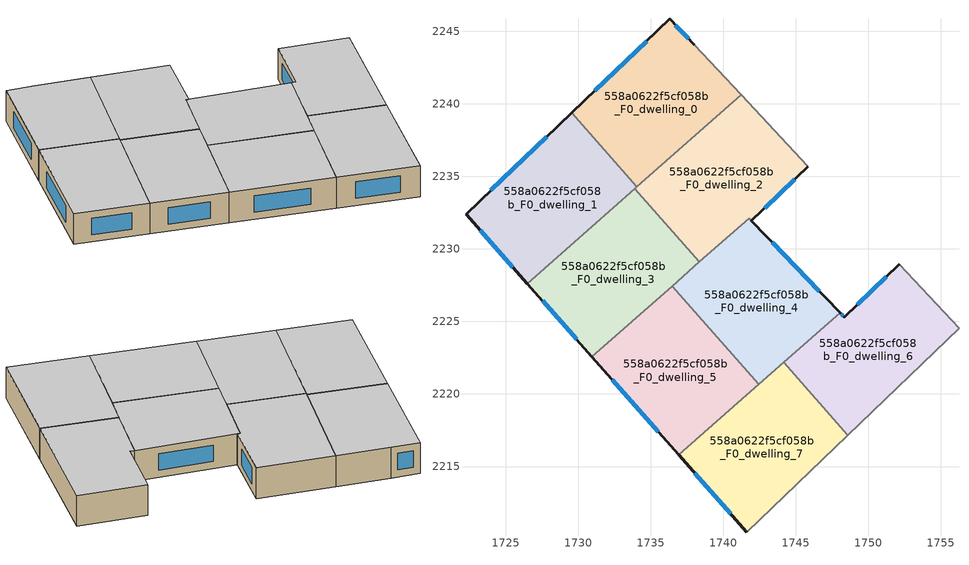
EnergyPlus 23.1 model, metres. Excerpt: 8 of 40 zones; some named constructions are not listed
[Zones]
558a0622f5cf058b_F0_dwelling_0
 floor ground (EU_floor_Construction): 1738.03,2244.08 1741.26,2240.62 1734.06,2234.28 1729.55,2239.38 1736.32,2245.86 z0
 wall outside (EU_wall_Construction): 1738.03,2244.08 1736.32,2245.86 1729.55,2239.38 z0:3
 wall to 558a0622f5cf058b_F0_dwelling_1 (EU_wall_Construction): 1729.55,2239.38 1734.06,2234.28 z0:3
 wall adiabatic (EU_wall_Construction): 1741.26,2240.62 1738.03,2244.08 z0:3
 wall to 558a0622f5cf058b_F0_dwelling_2 (EU_wall_Construction): 1734.06,2234.28 1741.26,2240.62 z0:3
 window (EU_Window_Construction): 1734.73,2244.34 1731.14,2240.91 / 1737.62,2244.5 1736.72,2245.44 z0.7:2.3
 ceiling to 558a0622f5cf058b_F1_dwelling_0 (EU_floor_Construction): 1741.26,2240.62 1738.03,2244.08 1736.32,2245.86 1729.55,2239.38 1734.06,2234.28 z3
558a0622f5cf058b_F0_dwelling_1
 floor ground (EU_floor_Construction): 1729.55,2239.38 1734.06,2234.28 1726.51,2227.62 1722.28,2232.41 z0
 wall outside (EU_wall_Construction): 1729.55,2239.38 1722.28,2232.41 1726.51,2227.62 z0:3
 wall to 558a0622f5cf058b_F0_dwelling_3 (EU_wall_Construction): 1726.51,2227.62 1733.92,2234.15 z0:3
 wall to 558a0622f5cf058b_F0_dwelling_2 (EU_wall_Construction): 1733.92,2234.15 1734.06,2234.28 z0:3
 window (EU_Window_Construction): 1723.27,2231.29 1725.51,2228.74 / 1727.85,2237.75 1723.99,2234.05 z0.7:2.3
 ceiling to 558a0622f5cf058b_F1_dwelling_1 (EU_floor_Construction): 1734.06,2234.28 1729.55,2239.38 1722.28,2232.41 1726.51,2227.62 z3
558a0622f5cf058b_F0_dwelling_2
 floor ground (EU_floor_Construction): 1741.26,2240.62 1745.85,2235.7 1745.86,2235.68 1741.96,2231.95 1741.79,2232.12 1738.37,2229.1 1733.92,2234.15 z0
 wall outside (EU_wall_Construction): 1741.96,2231.95 1745.86,2235.68 z0:3
 wall to 558a0622f5cf058b_F0_dwelling_3 (EU_wall_Construction): 1733.92,2234.15 1738.37,2229.1 z0:3
 wall adiabatic (EU_wall_Construction): 1745.86,2235.68 1745.85,2235.7 1741.26,2240.62 z0:3
 wall to 558a0622f5cf058b_F0_dwelling_4 (EU_wall_Construction): 1738.37,2229.1 1741.79,2232.12 1741.96,2231.95 z0:3
 window (EU_Window_Construction): 1742.88,2232.82 1744.94,2234.81 z0.7:2.3
 ceiling to 558a0622f5cf058b_F1_dwelling_2 (EU_floor_Construction): 1741.96,2231.95 1745.86,2235.68 1745.85,2235.7 1741.26,2240.62 1733.92,2234.15 1738.37,2229.1 1741.79,2232.12 z3
558a0622f5cf058b_F0_dwelling_3
 floor ground (EU_floor_Construction): 1733.92,2234.15 1738.37,2229.1 1730.96,2222.57 1726.51,2227.62 z0
 wall outside (EU_wall_Construction): 1726.51,2227.62 1730.96,2222.57 z0:3
 wall to 558a0622f5cf058b_F0_dwelling_5 (EU_wall_Construction): 1730.96,2222.57 1736.48,2227.44 z0:3
 wall to 558a0622f5cf058b_F0_dwelling_4 (EU_wall_Construction): 1736.48,2227.44 1738.37,2229.1 z0:3
 window (EU_Window_Construction): 1727.55,2226.43 1729.92,2223.76 z0.7:2.3
 ceiling to 558a0622f5cf058b_F1_dwelling_3 (EU_floor_Construction): 1738.37,2229.1 1733.92,2234.15 1726.51,2227.62 1730.96,2222.57 z3
558a0622f5cf058b_F0_dwelling_4
 floor ground (EU_floor_Construction): 1741.96,2231.95 1748.07,2225.61 1742.46,2220.66 1736.48,2227.44 1741.79,2232.12 z0
 wall outside (EU_wall_Construction): 1748.07,2225.61 1741.96,2231.94 z0:3
 wall to 558a0622f5cf058b_F0_dwelling_5 (EU_wall_Construction): 1736.48,2227.44 1742.46,2220.66 z0:3
 wall to 558a0622f5cf058b_F0_dwelling_6 (EU_wall_Construction): 1744.18,2222.18 1748.07,2225.61 z0:3
 wall to 558a0622f5cf058b_F0_dwelling_7 (EU_wall_Construction): 1742.46,2220.66 1744.18,2222.18 z0:3
 window (EU_Window_Construction): 1746.64,2227.1 1743.4,2230.45 z0.7:2.3
 ceiling to 558a0622f5cf058b_F1_dwelling_4 (EU_floor_Construction): 1748.07,2225.61 1741.96,2231.95 1741.79,2232.12 1736.48,2227.44 1742.46,2220.66 z3
558a0622f5cf058b_F0_dwelling_5
 floor ground (EU_floor_Construction): 1736.48,2227.44 1742.46,2220.66 1736.94,2215.8 1730.96,2222.57 z0
 wall outside (EU_wall_Construction): 1730.96,2222.57 1736.94,2215.8 z0:3
 wall to 558a0622f5cf058b_F0_dwelling_7 (EU_wall_Construction): 1736.94,2215.8 1742.46,2220.66 z0:3
 window (EU_Window_Construction): 1732.37,2220.98 1735.54,2217.39 z0.7:2.3
 ceiling to 558a0622f5cf058b_F1_dwelling_5 (EU_floor_Construction): 1742.46,2220.66 1736.48,2227.44 1730.96,2222.57 1736.94,2215.8 z3
558a0622f5cf058b_F0_dwelling_6
 floor ground (EU_floor_Construction): 1752.16,2228.93 1756.27,2224.52 1748.6,2217.16 1744.18,2222.18 1748.07,2225.61 1748.36,2225.3 z0
 wall outside (EU_wall_Construction): 1752.16,2228.93 1748.36,2225.3 1748.07,2225.61 z0:3
 wall to 558a0622f5cf058b_F0_dwelling_7 (EU_wall_Construction): 1744.18,2222.18 1748.6,2217.16 z0:3
 wall adiabatic (EU_wall_Construction): 1748.6,2217.16 1756.27,2224.52 1752.16,2228.93 z0:3
 window (EU_Window_Construction): 1748.3,2225.38 1748.14,2225.54 / 1751.27,2228.08 1749.25,2226.16 z0.7:2.3
 ceiling to 558a0622f5cf058b_F1_dwelling_6 (EU_floor_Construction): 1756.27,2224.52 1752.16,2228.93 1748.36,2225.3 1748.07,2225.61 1744.18,2222.18 1748.6,2217.16 z3
558a0622f5cf058b_F0_dwelling_7
 floor ground (EU_floor_Construction): 1744.18,2222.18 1748.6,2217.16 1741.64,2210.48 1736.94,2215.8 z0
 wall outside (EU_wall_Construction): 1736.94,2215.8 1741.64,2210.48 z0:3
 wall adiabatic (EU_wall_Construction): 1741.64,2210.48 1748.6,2217.16 z0:3
 window (EU_Window_Construction): 1738.04,2214.55 1740.54,2211.73 z0.7:2.3
 ceiling to 558a0622f5cf058b_F1_dwelling_7 (EU_floor_Construction): 1748.6,2217.16 1744.18,2222.18 1736.94,2215.8 1741.64,2210.48 z3
[SCHEDULE:FILE] Column Number=1; Rows to Skip at Top=0; Number of Hours of Data=8760; Column Separator=Comma; Interpolate to Timestep=No; Minutes per Item=60; Adjust Schedule for Daylight Savings=Yes
Name | File
EU_Step8_GainSchedule_558a0622f5cf058b_F2_dwelling_6_f000 | ../../schedules/558a0622f5cf058b/558a0622f5cf058b_F2_dwelling_6_f000_gain.csv
EU_Step8_GainSchedule_558a0622f5cf058b_F2_dwelling_7_f000 | ../../schedules/558a0622f5cf058b/558a0622f5cf058b_F2_dwelling_7_f000_gain.csv
EU_Step8_GainSchedule_558a0622f5cf058b_F3_dwelling_0_f000 | ../../schedules/558a0622f5cf058b/558a0622f5cf058b_F3_dwelling_0_f000_gain.csv
EU_Step8_GainSchedule_558a0622f5cf058b_F3_dwelling_1_f000 | ../../schedules/558a0622f5cf058b/558a0622f5cf058b_F3_dwelling_1_f000_gain.csv
EU_Step8_GainSchedule_558a0622f5cf058b_F3_dwelling_2_f000 | ../../schedules/558a0622f5cf058b/558a0622f5cf058b_F3_dwelling_2_f000_gain.csv
EU_Step8_GainSchedule_558a0622f5cf058b_F3_dwelling_3_f000 | ../../schedules/558a0622f5cf058b/558a0622f5cf058b_F3_dwelling_3_f000_gain.csv
EU_Step8_GainSchedule_558a0622f5cf058b_F3_dwelling_4_f000 | ../../schedules/558a0622f5cf058b/558a0622f5cf058b_F3_dwelling_4_f000_gain.csv
EU_Step8_GainSchedule_558a0622f5cf058b_F3_dwelling_5_f000 | ../../schedules/558a0622f5cf058b/558a0622f5cf058b_F3_dwelling_5_f000_gain.csv
EU_Step8_GainSchedule_558a0622f5cf058b_F3_dwelling_6_f000 | ../../schedules/558a0622f5cf058b/558a0622f5cf058b_F3_dwelling_6_f000_gain.csv
EU_Step8_GainSchedule_558a0622f5cf058b_F3_dwelling_7_f000 | ../../schedules/558a0622f5cf058b/558a0622f5cf058b_F3_dwelling_7_f000_gain.csv
